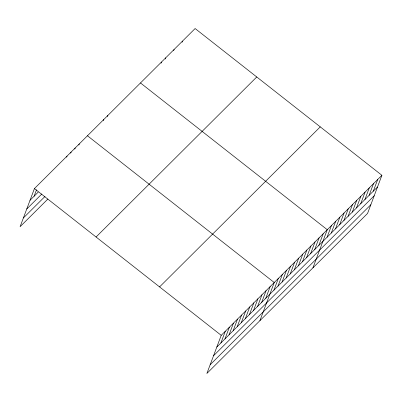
<?xml version="1.0" encoding="UTF-8"?>
<svg xmlns="http://www.w3.org/2000/svg" width="402" height="402" viewBox="0 0 402 402"><rect width="100%" height="100%" fill="white"/><g stroke="black" fill="none" stroke-linecap="round" stroke-linejoin="round"><path stroke-width="0.6" d="M381.9 175.302L221.216 335.338L206.884 373.458L367.569 213.422L381.9 175.302L195.116 28.542L34.431 188.578L20.1 226.698L47.838 199.075M34.11 196.216L36.527 189.779M66.621 157.247L67.059 156.076M70.702 153.187L71.139 152.016M74.777 149.122L75.219 147.951M78.857 145.062L79.3 143.891M103.329 120.685L103.771 119.515M107.409 116.625L107.852 115.454M161.056 63.194L161.493 62.024M165.257 59.009L165.694 57.838M173.664 50.637L174.101 49.471M182.066 42.265L182.508 41.099M220.894 342.976L225.291 331.273M224.974 338.911L229.371 327.213M229.055 334.851L233.451 323.153M233.135 330.786L237.532 319.087M237.21 326.726L241.607 315.027M241.29 322.66L245.687 310.962M245.371 318.6L249.768 306.902M249.446 314.535L253.848 302.837M253.526 310.475L257.923 298.776M257.607 306.414L262.003 294.711M261.687 302.349L266.084 290.651M265.762 298.289L270.164 286.586M259.913 320.645L274.239 282.526L87.455 135.765M273.923 290.164L278.32 278.465M278.003 286.098L282.4 274.4M282.078 282.038L286.475 270.34M286.159 277.973L290.556 266.275M290.239 273.913L294.636 262.215M294.314 269.853L298.716 258.149M298.395 265.787L302.791 254.089M302.475 261.727L306.872 250.024M306.555 257.662L310.952 245.964M310.63 253.602L315.032 241.898M314.711 249.536L319.108 237.838M318.791 245.476L323.188 233.778M312.937 267.832L327.268 229.713L140.479 82.953M327.072 237.225L331.469 225.527M331.273 233.039L335.67 221.341M335.479 228.859L339.876 217.155M339.68 224.673L344.077 212.97M343.881 220.487L348.278 208.784M348.087 216.301L352.484 204.598M352.288 212.115L356.685 200.412M356.489 207.929L360.885 196.231M360.694 203.744L365.091 192.045M364.895 199.558L369.292 187.86M369.096 195.372L373.493 183.674M373.302 191.186L377.699 179.488M30.029 200.276L38.19 192.151M26.753 208.995L41.848 193.965M23.376 217.979L44.994 196.447M96.068 237.009L256.752 76.973M159.574 286.907L320.258 126.871M216.819 347.037L377.503 187M213.537 355.755L374.227 195.719M210.161 364.74L370.85 204.703M34.431 188.578L221.216 335.338"/></g></svg>
